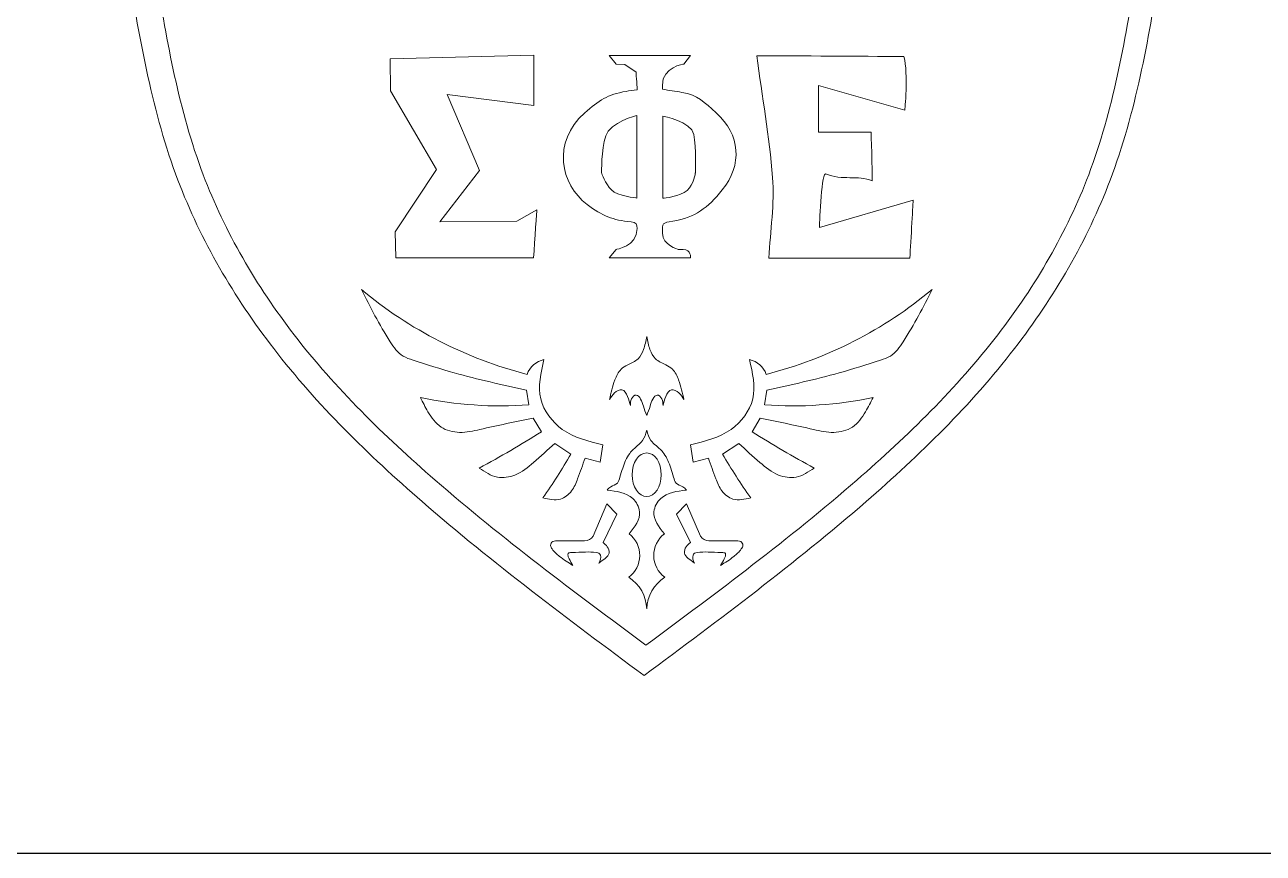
# Model space of a CAD drawing. Header units: inches. Extents: x 0 to 12, y 0 to 12.
# Drawn here: x 2.154 to 3.929, y 0 to 1.188 of the extents above; entities that cross this region are included whole.
import ezdxf

# ---------------------------------------------------------------- set-up
doc = ezdxf.new("R2010")
doc.units = ezdxf.units.IN
doc.header["$MEASUREMENT"] = 0

msp = doc.modelspace()

# ---------------------------------------------------------------- linework, layer by layer
at = {"color": 5, "lineweight": 0}
for p, q in [((2.8764, 0.6429), (2.8732, 0.6641)), ((3.2144, 0.6429), (3.2176, 0.6641)), ((2.8946, 0.6043), (2.8828, 0.624)), ((3.1963, 0.6043), (3.208, 0.624)), ((2.9367, 0.5722), (2.9135, 0.5876)), ((2.9826, 0.5857), (2.9788, 0.5609)), ((3.1083, 0.5857), (3.1121, 0.5609)), ((3.1542, 0.5722), (3.1774, 0.5876)), ((2.9788, 0.5609), (2.9571, 0.5666)), ((3.1121, 0.5609), (3.1338, 0.5666)), ((2.9685, 0.4545), (2.9884, 0.5008)), ((2.9884, 0.5008), (3.0028, 0.4864)), ((3.1025, 0.5008), (3.0881, 0.4864)), ((3.1224, 0.4545), (3.1025, 0.5008)), ((3.0028, 0.4864), (2.9828, 0.4456)), ((3.0881, 0.4864), (3.1081, 0.4456)), ((2.9147, 0.4478), (2.9564, 0.4478)), ((3.1761, 0.4478), (3.1344, 0.4478))]:
    msp.add_line(p, q, dxfattribs=at)
msp.add_lwpolyline([(0, 0), (12, 0), (12, 12), (0, 12)], close=True)
for centre, radius, start, end in [((3.0237, 1.2718), 0.604, 230.1334, 255.6659), ((3.0672, 1.2718), 0.604, 284.3341, 309.8666), ((2.9046, 0.6762), 0.0322, 101.4674, 161.1937), ((3.1862, 0.6762), 0.0322, 18.8063, 78.5326), ((2.8362, 1.192), 0.5506, 257.9267, 274.1924), ((3.2547, 1.192), 0.5506, 265.8076, 282.0733), ((2.1031, 1.8588), 1.4833, 298.2597, 302.2494), ((3.9878, 1.8588), 1.4833, 237.7506, 241.7403), ((2.277, 0.9515), 0.7609, 324.5017, 330.1066), ((3.8139, 0.9515), 0.7609, 209.8934, 215.4983), ((2.9562, 0.4624), 0.0146, 271.0459, 327.1361), ((2.9962, 0.427), 0.0392, 306.8379, 52.1804), ((3.0947, 0.427), 0.0392, 127.8196, 233.1621), ((3.1347, 0.4624), 0.0146, 212.8639, 268.9541), ((2.9894, 0.3484), 0.0561, 1.9204, 57.3192), ((3.1015, 0.3484), 0.0561, 122.6808, 178.0796)]:
    msp.add_arc(centre, radius, start, end, dxfattribs=at)
msp.add_ellipse((3.0454, 0.5427), major_axis=(0, 0.0313), ratio=0.665933, dxfattribs=at)
at = {"color": 250, "lineweight": 0}
for points in [[(3.0416, 0.2548), (2.9334, 0.3352), (2.7436, 0.4765), (2.5066, 0.7075), (2.353, 0.97), (2.3191, 1.1645), (2.3024, 1.2675)], [(3.0416, 0.2548), (3.1497, 0.3352), (3.3396, 0.4765), (3.5766, 0.7075), (3.7301, 0.97), (3.764, 1.1645), (3.7807, 1.2675)]]:
    msp.add_open_spline(points, degree=3, knots=[0, 0, 0, 0, 0.0808468, 0.1419248, 0.197496, 0.2597021, 0.2597021, 0.2597021, 0.2597021], dxfattribs=at)
at = {"color": 5, "lineweight": 0}
for points, knots in [([(3.0443, 0.2982), (2.9416, 0.3746), (2.7612, 0.5088), (2.5361, 0.7282), (2.3902, 0.9776), (2.358, 1.1625), (2.3421, 1.2603)], [0, 0, 0, 0, 0.0808468, 0.1419248, 0.197496, 0.2597021, 0.2597021, 0.2597021, 0.2597021]), ([(3.0443, 0.2982), (3.1471, 0.3746), (3.3274, 0.5088), (3.5526, 0.7282), (3.6984, 0.9776), (3.7306, 1.1625), (3.7465, 1.2603)], [0, 0, 0, 0, 0.0808468, 0.1419248, 0.197496, 0.2597021, 0.2597021, 0.2597021, 0.2597021]), ([(2.8732, 0.6641), (2.8384, 0.6717), (2.7834, 0.6836), (2.7256, 0.7022), (2.6916, 0.7131), (2.666, 0.7501), (2.6492, 0.7832), (2.6365, 0.8082)], [0, 0, 0, 0, 0.02753964, 0.04351363, 0.0474821, 0.05463243, 0.07669562, 0.07669562, 0.07669562, 0.07669562]), ([(3.2176, 0.6641), (3.2525, 0.6717), (3.3075, 0.6836), (3.3653, 0.7022), (3.3992, 0.7131), (3.4248, 0.7501), (3.4417, 0.7832), (3.4544, 0.8082)], [0, 0, 0, 0, 0.02753964, 0.04351363, 0.0474821, 0.05463243, 0.07669562, 0.07669562, 0.07669562, 0.07669562]), ([(3.0454, 0.7408), (3.0442, 0.7345), (3.0421, 0.7233), (3.0338, 0.7071), (3.0197, 0.7015), (3.0062, 0.6935), (2.9975, 0.675), (2.9942, 0.6599), (2.9922, 0.6504)], [0, 0, 0, 0, 0.00496667, 0.00889983, 0.01334248, 0.01630321, 0.02086423, 0.02843291, 0.02843291, 0.02843291, 0.02843291]), ([(3.0454, 0.7408), (3.0466, 0.7345), (3.0488, 0.7233), (3.0571, 0.7071), (3.0712, 0.7015), (3.0847, 0.6935), (3.0933, 0.675), (3.0966, 0.6599), (3.0987, 0.6504)], [0, 0, 0, 0, 0.00496667, 0.00889983, 0.01334248, 0.01630321, 0.02086423, 0.02843291, 0.02843291, 0.02843291, 0.02843291]), ([(2.9826, 0.5857), (2.962, 0.5906), (2.9238, 0.5997), (2.885, 0.6513), (2.8937, 0.6886), (2.8982, 0.7078)], [0, 0, 0, 0, 0.01607831, 0.02987121, 0.04449574, 0.04449574, 0.04449574, 0.04449574]), ([(3.1083, 0.5857), (3.1288, 0.5906), (3.167, 0.5997), (3.2059, 0.6513), (3.1971, 0.6886), (3.1926, 0.7078)], [0, 0, 0, 0, 0.01607831, 0.02987121, 0.04449574, 0.04449574, 0.04449574, 0.04449574]), ([(3.022, 0.6418), (3.021, 0.646), (3.019, 0.6541), (3.0112, 0.6681), (2.9981, 0.6603), (2.9942, 0.6537), (2.9922, 0.6504)], [0, 0, 0, 0, 0.00351206, 0.00679766, 0.00978558, 0.01288207, 0.01288207, 0.01288207, 0.01288207]), ([(3.0454, 0.6277), (3.0437, 0.6322), (3.0406, 0.6402), (3.038, 0.6503), (3.0304, 0.6599), (3.0223, 0.651), (3.0221, 0.645), (3.022, 0.6418)], [0, 0, 0, 0, 0.00367448, 0.00651244, 0.00872326, 0.0109429, 0.0134626, 0.0134626, 0.0134626, 0.0134626]), ([(3.0454, 0.6277), (3.0472, 0.6322), (3.0502, 0.6402), (3.0528, 0.6503), (3.0604, 0.6599), (3.0686, 0.651), (3.0687, 0.645), (3.0688, 0.6418)], [0, 0, 0, 0, 0.00367448, 0.00651244, 0.00872326, 0.0109429, 0.0134626, 0.0134626, 0.0134626, 0.0134626]), ([(3.0688, 0.6418), (3.0698, 0.646), (3.0718, 0.6541), (3.0796, 0.6681), (3.0928, 0.6603), (3.0967, 0.6537), (3.0987, 0.6504)], [0, 0, 0, 0, 0.00351206, 0.00679766, 0.00978558, 0.01288207, 0.01288207, 0.01288207, 0.01288207]), ([(2.8828, 0.624), (2.8573, 0.6187), (2.8223, 0.6114), (2.7781, 0.6011), (2.7483, 0.6085), (2.7322, 0.6313), (2.7245, 0.6467), (2.721, 0.6536)], [0, 0, 0, 0, 0.02023305, 0.02779216, 0.03497388, 0.04239776, 0.04841567, 0.04841567, 0.04841567, 0.04841567]), ([(3.208, 0.624), (3.2335, 0.6187), (3.2686, 0.6114), (3.3127, 0.6011), (3.3426, 0.6085), (3.3586, 0.6313), (3.3664, 0.6467), (3.3698, 0.6536)], [0, 0, 0, 0, 0.02023305, 0.02779216, 0.03497388, 0.04239776, 0.04841567, 0.04841567, 0.04841567, 0.04841567]), ([(3.0454, 0.6065), (3.0439, 0.6012), (3.0415, 0.5926), (3.0307, 0.5833), (3.0183, 0.5723), (3.0117, 0.5551), (3.0073, 0.5409), (3.0044, 0.529), (2.9943, 0.5269), (2.9902, 0.5224), (2.9885, 0.5206)], [0, 0, 0, 0, 0.00412311, 0.00675957, 0.01082209, 0.01687384, 0.02044886, 0.02277519, 0.025562, 0.02745838, 0.02745838, 0.02745838, 0.02745838]), ([(3.0454, 0.6065), (3.0469, 0.6012), (3.0493, 0.5926), (3.0602, 0.5833), (3.0726, 0.5723), (3.0791, 0.5551), (3.0835, 0.5409), (3.0864, 0.529), (3.0966, 0.5269), (3.1007, 0.5224), (3.1023, 0.5206)], [0, 0, 0, 0, 0.00412311, 0.00675957, 0.01082209, 0.01687384, 0.02044886, 0.02277519, 0.025562, 0.02745838, 0.02745838, 0.02745838, 0.02745838]), ([(2.9135, 0.5876), (2.9035, 0.5784), (2.8857, 0.562), (2.8601, 0.5408), (2.8293, 0.5363), (2.8137, 0.5467), (2.8054, 0.5522)], [0, 0, 0, 0, 0.01052872, 0.01884852, 0.02537562, 0.03288337, 0.03288337, 0.03288337, 0.03288337]), ([(3.1774, 0.5876), (3.1873, 0.5784), (3.2051, 0.562), (3.2308, 0.5408), (3.2616, 0.5363), (3.2771, 0.5467), (3.2855, 0.5522)], [0, 0, 0, 0, 0.01052872, 0.01884852, 0.02537562, 0.03288337, 0.03288337, 0.03288337, 0.03288337]), ([(2.9571, 0.5666), (2.9536, 0.5567), (2.948, 0.5407), (2.9392, 0.5186), (2.9207, 0.5038), (2.9052, 0.5075), (2.8965, 0.5096)], [0, 0, 0, 0, 0.00813648, 0.01321573, 0.01827977, 0.02485473, 0.02485473, 0.02485473, 0.02485473]), ([(3.1338, 0.5666), (3.1372, 0.5567), (3.1429, 0.5407), (3.1516, 0.5186), (3.1702, 0.5038), (3.1856, 0.5075), (3.1944, 0.5096)], [0, 0, 0, 0, 0.00813648, 0.01321573, 0.01827977, 0.02485473, 0.02485473, 0.02485473, 0.02485473]), ([(3.0202, 0.4579), (3.0282, 0.4682), (3.041, 0.4847), (3.0234, 0.5168), (3.0022, 0.5191), (2.9885, 0.5206)], [0, 0, 0, 0, 0.00906876, 0.01459213, 0.02458282, 0.02458282, 0.02458282, 0.02458282]), ([(3.0707, 0.4579), (3.0627, 0.4682), (3.0499, 0.4847), (3.0674, 0.5168), (3.0886, 0.5191), (3.1023, 0.5206)], [0, 0, 0, 0, 0.00906876, 0.01459213, 0.02458282, 0.02458282, 0.02458282, 0.02458282]), ([(2.9396, 0.4126), (2.9331, 0.4167), (2.9223, 0.4235), (2.9116, 0.4333), (2.9065, 0.4414), (2.9097, 0.4475), (2.9133, 0.4477), (2.9147, 0.4478)], [0, 0, 0, 0, 0.00596177, 0.00986587, 0.01130521, 0.01296865, 0.01403095, 0.01403095, 0.01403095, 0.01403095]), ([(2.9828, 0.4456), (2.985, 0.4437), (2.9897, 0.4399), (2.9942, 0.4259), (2.9823, 0.4207), (2.977, 0.416), (2.9768, 0.4159)], [0, 0, 0, 0, 0.002263082, 0.004672888, 0.009805081, 0.009973743, 0.009973743, 0.009973743, 0.009973743]), ([(3.1081, 0.4456), (3.1058, 0.4437), (3.1012, 0.4399), (3.0967, 0.4259), (3.1086, 0.4207), (3.1139, 0.416), (3.114, 0.4159)], [0, 0, 0, 0, 0.002263082, 0.004672888, 0.009805081, 0.009973743, 0.009973743, 0.009973743, 0.009973743]), ([(3.1512, 0.4126), (3.1578, 0.4167), (3.1686, 0.4235), (3.1792, 0.4333), (3.1844, 0.4414), (3.1812, 0.4475), (3.1775, 0.4477), (3.1761, 0.4478)], [0, 0, 0, 0, 0.00596177, 0.00986587, 0.01130521, 0.01296865, 0.01403095, 0.01403095, 0.01403095, 0.01403095]), ([(2.9396, 0.4126), (2.9378, 0.4157), (2.9352, 0.4201), (2.9326, 0.4255), (2.9319, 0.431), (2.9441, 0.4314), (2.9559, 0.432), (2.9691, 0.432), (2.9772, 0.4307), (2.9808, 0.4248), (2.9788, 0.4194), (2.9768, 0.4159)], [0, 0, 0, 0, 0.00278599, 0.00388366, 0.00486863, 0.00626844, 0.01134116, 0.01538852, 0.01640716, 0.01732059, 0.0203083, 0.0203083, 0.0203083, 0.0203083]), ([(3.1512, 0.4126), (3.1531, 0.4157), (3.1556, 0.4201), (3.1583, 0.4255), (3.159, 0.431), (3.1468, 0.4314), (3.135, 0.432), (3.1217, 0.432), (3.1137, 0.4307), (3.11, 0.4248), (3.112, 0.4194), (3.114, 0.4159)], [0, 0, 0, 0, 0.00278599, 0.00388366, 0.00486863, 0.00626844, 0.01134116, 0.01538852, 0.01640716, 0.01732059, 0.0203083, 0.0203083, 0.0203083, 0.0203083])]:
    msp.add_open_spline(points, degree=3, knots=knots, dxfattribs=at)
at = {"color": 2, "lineweight": 0}
for points, knots in [([(2.7593, 1.0878), (2.7593, 1.0878), (2.8057, 0.9789), (2.8057, 0.9789), (2.8057, 0.9789), (2.749, 0.9055), (2.749, 0.9055), (2.749, 0.9055), (2.8591, 0.9062), (2.8591, 0.9062), (2.8591, 0.9062), (2.8879, 0.9224), (2.8879, 0.9224), (2.8879, 0.9224), (2.8849, 0.8786), (2.8833, 0.8538), (2.8102, 0.8538), (2.6858, 0.8538), (2.6858, 0.8538), (2.6858, 0.8538), (2.685, 0.8912), (2.685, 0.8912), (2.685, 0.8912), (2.744, 0.9803), (2.744, 0.9803), (2.744, 0.9803), (2.6784, 1.093), (2.6784, 1.093), (2.6784, 1.093), (2.6779, 1.1388), (2.6779, 1.1388), (2.6779, 1.1388), (2.8837, 1.1445), (2.8837, 1.1445), (2.8838, 1.1204), (2.8838, 1.0963), (2.8838, 1.0723), (2.8838, 1.0723), (2.7593, 1.0878), (2.7593, 1.0878)], [0, 0, 0, 0, 1, 1, 1, 2, 2, 2, 3, 3, 3, 4, 4, 4, 5, 5, 5, 6, 6, 6, 7, 7, 7, 8, 8, 8, 9, 9, 9, 10, 10, 10, 11, 11, 11, 12, 12, 12, 13, 13, 13, 13]), ([(3.108, 1.1438), (3.108, 1.1438), (3.0985, 1.1316), (3.0985, 1.1316), (3.0985, 1.1316), (3.0677, 1.1275), (3.0679, 1.1015), (3.0679, 1.0997), (3.0679, 1.0978), (3.0679, 1.0954), (3.0774, 1.0939), (3.0866, 1.0928), (3.0957, 1.091), (3.119, 1.0865), (3.1275, 1.0774), (3.1451, 1.0615), (3.1795, 1.0305), (3.1828, 0.9869), (3.1536, 0.951), (3.1321, 0.9247), (3.1155, 0.9121), (3.0827, 0.9063), (3.0678, 0.9037), (3.0678, 0.904), (3.0679, 0.8889), (3.0681, 0.8719), (3.0906, 0.8658), (3.0906, 0.8658), (3.0906, 0.8658), (3.0953, 0.8657), (3.0976, 0.8657), (3.1094, 0.8657), (3.1083, 0.8536), (3.1083, 0.8536), (3.1083, 0.8536), (2.9917, 0.8536), (2.9917, 0.8536), (2.9917, 0.8536), (3.0014, 0.8657), (3.0014, 0.8657), (3.0014, 0.8657), (3.0314, 0.87), (3.0316, 0.8956), (3.0317, 0.902), (3.0307, 0.9045), (3.0231, 0.9052), (2.9961, 0.9078), (2.9823, 0.9136), (2.9599, 0.9303), (2.922, 0.9587), (2.9093, 1.0197), (2.9565, 1.0614), (2.977, 1.0795), (2.9893, 1.0879), (3.0158, 1.0924), (3.0206, 1.0932), (3.0256, 1.0937), (3.0318, 1.0946), (3.0313, 1.103), (3.0301, 1.1198), (3.0301, 1.1198), (3.0301, 1.1198), (3.0142, 1.1311), (3.0142, 1.1311), (3.0142, 1.1311), (3.0015, 1.1316), (3.0015, 1.1316), (3.0015, 1.1316), (2.9914, 1.1438), (2.9914, 1.1438), (2.9914, 1.1438), (3.108, 1.1438), (3.108, 1.1438)], [0, 0, 0, 0, 1, 1, 1, 2, 2, 2, 3, 3, 3, 4, 4, 4, 5, 5, 5, 6, 6, 6, 7, 7, 7, 8, 8, 8, 9, 9, 9, 10, 10, 10, 11, 11, 11, 12, 12, 12, 13, 13, 13, 14, 14, 14, 15, 15, 15, 16, 16, 16, 17, 17, 17, 18, 18, 18, 19, 19, 19, 20, 20, 20, 21, 21, 21, 22, 22, 22, 23, 23, 23, 24, 24, 24, 24]), ([(3.414, 1.1425), (3.4204, 1.1164), (3.4152, 1.0653), (3.4152, 1.0653), (3.4152, 1.0653), (3.2918, 1.1007), (3.2918, 1.1007), (3.2918, 1.1007), (3.2914, 1.0341), (3.2914, 1.0341), (3.2914, 1.0341), (3.367, 1.0341), (3.367, 1.0341), (3.367, 1.0341), (3.3686, 0.9778), (3.3686, 0.9642), (3.3475, 0.973), (3.3264, 0.9638), (3.3014, 0.9743), (3.2954, 0.9706), (3.2928, 0.8973), (3.2928, 0.8973), (3.2928, 0.8973), (3.4273, 0.9363), (3.4273, 0.9363), (3.4273, 0.9363), (3.4239, 0.8779), (3.4224, 0.8534), (3.348, 0.8534), (3.2782, 0.8534), (3.2205, 0.8534), (3.2226, 0.8928), (3.2286, 0.9312), (3.2258, 0.969), (3.2213, 1.0274), (3.2109, 1.0854), (3.203, 1.1435), (3.2673, 1.1435), (3.3497, 1.1425), (3.414, 1.1425)], [0, 0, 0, 0, 1, 1, 1, 2, 2, 2, 3, 3, 3, 4, 4, 4, 5, 5, 5, 6, 6, 6, 7, 7, 7, 8, 8, 8, 9, 9, 9, 10, 10, 10, 11, 11, 11, 12, 12, 12, 13, 13, 13, 13]), ([(3.031, 1.0579), (3.031, 1.0579), (2.993, 1.0482), (2.9866, 1.0285), (2.9801, 1.0087), (2.9807, 0.9754), (2.9807, 0.9754), (2.9807, 0.9754), (2.9862, 0.9595), (2.9948, 0.951), (3.0033, 0.9425), (3.031, 0.9394), (3.031, 0.9394), (3.031, 0.9394), (3.031, 1.0579), (3.031, 1.0579)], [0, 0, 0, 0, 1, 1, 1, 2, 2, 2, 3, 3, 3, 4, 4, 4, 5, 5, 5, 5]), ([(3.0687, 0.9391), (3.0704, 0.9391), (3.0935, 0.9415), (3.1033, 0.9504), (3.1132, 0.9594), (3.1151, 0.9756), (3.1151, 0.9756), (3.1151, 0.9756), (3.1166, 1.0116), (3.1129, 1.0305), (3.1092, 1.0494), (3.0686, 1.0568), (3.0686, 1.0568), (3.0686, 1.0568), (3.0687, 0.9936), (3.0687, 0.9391)], [0, 0, 0, 0, 1, 1, 1, 2, 2, 2, 3, 3, 3, 4, 4, 4, 5, 5, 5, 5])]:
    msp.add_open_spline(points, degree=3, knots=knots, dxfattribs=at)

doc.saveas('drawing.dxf')
